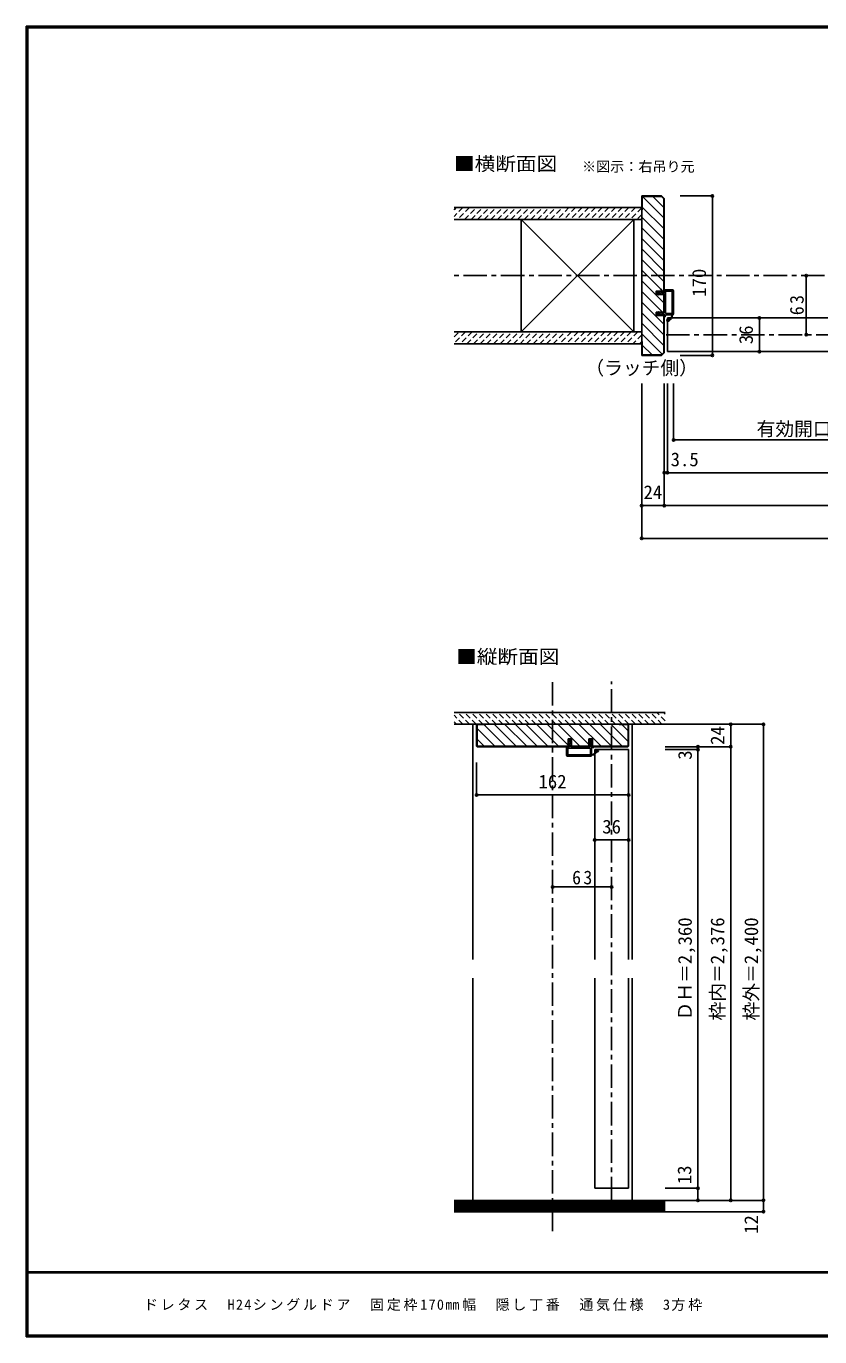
# Model space of a CAD drawing. Units: millimetres at full size, sheet at 1:5. Extents: x -973 to 977, y -718 to 696.
# Drawn here: x -973 to -127, y -701 to 696 of the extents above; entities that cross this region are included whole.
import ezdxf
from ezdxf.enums import TextEntityAlignment as Align

# ---------------------------------------------------------------- set-up
doc = ezdxf.new("R2010")
doc.units = ezdxf.units.MM
doc.header["$LTSCALE"] = 5
doc.header["$PDMODE"] = 32
doc.header["$PDSIZE"] = 2.5
doc.linetypes.add('CHAIN1', pattern=[8, 5, -1, 1, -1])
doc.linetypes.add('DASHED1', pattern=[1.8, 1.2, -0.6])
for name, color, linetype in [('0-0_補助線', 7, 'Continuous'), ('0-1_通り芯', 4, 'CHAIN1'), ('0-3_仕上げ', 7, 'Continuous'), ('0-4_枠', 3, 'Continuous'), ('0-6_扉', 6, 'Continuous'), ('0-A_文字', 3, 'Continuous'), ('0-B_寸法', 4, 'Continuous'), ('0-C_ハッチ', 4, 'DASHED1'), ('F-1_枠', 6, 'Continuous'), ('F-A_文字', 7, 'Continuous')]:
    doc.layers.add(name, color=color, linetype=linetype)
doc.styles.add('ＭＳ ゴシック', font='')
doc.styles.get('ＭＳ ゴシック').set_extended_font_data('MS Gothic')

# ---------------------------------------------------------------- blocks, each defined once
blk = doc.blocks.new('2')
at = {"layer": '0-0_補助線'}
for p, q in [((-9.846, -9.622), (-9.846, 15.078)), ((-8.846, 16.078), (0.354, 16.078)), ((-8.846, 15.878), (0.637, 15.878)), ((-8.446, 14.378), (-8.446, -8.922)), ((-8.146, 14.678), (-1.546, 14.678)), ((-1.246, 14.378), (-1.246, -8.922)), ((0.154, 11.653), (2.154, 11.653)), ((0.154, 11.653), (0.154, -8.497)), ((2.154, 10.953), (2.154, 11.653)), ((3.154, 11.653), (2.512, 10.83)), ((3.154, 11.653), (6.154, 11.653)), ((4.154, 13.753), (4.154, 13.053)), ((5.154, 13.053), (4.512, 13.876)), ((7.154, 13.053), (5.154, 13.053)), ((6.154, 10.953), (6.154, 11.653)), ((7.558, 12.258), (6.516, 10.835)), ((-1.48, -10.622), (-8.846, -10.622)), ((-1.546, -9.222), (-8.146, -9.222)), ((-1.189, -10.85), (-0.732, -12.694)), ((0.354, -12.922), (-0.441, -12.922)), ((0.154, -8.497), (2.154, -8.497)), ((4.154, -9.897), (0.154, -9.897)), ((0.154, -9.897), (0.154, -10.622)), ((0.154, -10.622), (0.645, -12.548)), ((2.154, -7.797), (2.154, -8.497)), ((3.154, -8.497), (2.512, -7.674)), ((3.154, -8.497), (6.154, -8.497)), ((4.154, -10.597), (4.154, -9.897)), ((5.154, -9.897), (4.512, -10.72)), ((7.154, -9.897), (5.154, -9.897)), ((6.154, -7.797), (6.154, -8.497)), ((7.558, -9.101), (6.516, -7.679))]:
    blk.add_line(p, q, dxfattribs=at)
for points in [[(-9.646, 15.078), (-9.646, -9.622), (-9.846, -9.622)], [(4.154, 13.053), (0.154, 13.053), (0.649, 15.723)]]:
    blk.add_lwpolyline(points, dxfattribs=at)
for centre, radius, start, end in [((-8.846, 15.078), 1, 90, 180), ((-8.846, 15.078), 0.8, 90, 180), ((-8.146, 14.378), 0.3, 90, 180), ((-1.546, 14.378), 0.3, 0, 90), ((0.354, 15.778), 0.3, 349.49875, 90), ((2.354, 10.953), 0.2, 180, 322.03043), ((4.354, 13.753), 0.2, 37.96957, 180), ((6.354, 10.953), 0.2, 180, 323.78053), ((7.154, 12.553), 0.5, 323.78053, 90), ((-8.846, -9.622), 1, 180, 270), ((-2.846, -10.72), 6, 179.06153, 259.29815), ((-8.146, -8.922), 0.3, 180, 270), ((-2.846, -10.72), 5.3, 178.93757, 259.29815), ((-1.546, -8.922), 0.3, 270, 0), ((-1.48, -10.922), 0.3, 13.9282, 90), ((-0.441, -12.622), 0.3, 193.9282, 270), ((0.354, -12.622), 0.3, 270, 14.29438), ((2.354, -7.797), 0.2, 37.96957, 180), ((4.354, -10.597), 0.2, 180, 322.03043), ((6.354, -7.797), 0.2, 36.21947, 180), ((7.154, -9.397), 0.5, 270, 36.21947), ((-3.896, -16.272), 0.35, 259.29815, 79.29815)]:
    blk.add_arc(centre, radius, start, end, dxfattribs=at)
blk.add_point((-3.896, -16.622), dxfattribs=at)

msp = doc.modelspace()

# ---------------------------------------------------------------- linework, layer by layer
at = {"layer": '0-1_通り芯'}
for p, q in [((517.653, 430), (-517.347, 430)), ((293.653, 367), (-293.347, 367)), ((-412.347, -588.252), (-412.347, -2.5)), ((-349.347, -555.5), (-349.347, -2.5)), ((-517.347, -48), (-292.347, -48)), ((-517.347, -567.5), (-292.347, -567.5))]:
    msp.add_line(p, q, dxfattribs=at)
at = {"layer": '0-3_仕上げ', "color": 2}
for p, q in [((-317.347, 502.5), (-517.347, 502.5)), ((-317.347, 490), (-517.347, 490)), ((-317.347, 370), (-517.347, 370)), ((-317.347, 357.5), (-517.347, 357.5)), ((-292.347, -555.5), (-517.347, -555.5)), ((-292.347, -567.5), (-517.347, -567.5))]:
    msp.add_line(p, q, dxfattribs=at)
at = {"layer": '0-3_仕上げ', "color": 3}
for p, q in [((-445.847, 490), (-445.847, 370)), ((-325.847, 490), (-325.847, 370))]:
    msp.add_line(p, q, dxfattribs=at)
at = {"layer": '0-3_仕上げ'}
for p, q in [((-325.847, 370), (-445.847, 490)), ((-445.847, 370), (-325.847, 490)), ((-292.347, -557), (-517.347, -557)), ((-292.347, -558.5), (-517.347, -558.5)), ((-292.347, -560), (-517.347, -560)), ((-292.347, -561.5), (-517.347, -561.5)), ((-292.347, -563), (-517.347, -563)), ((-292.347, -564.5), (-517.347, -564.5)), ((-292.347, -566), (-517.347, -566))]:
    msp.add_line(p, q, dxfattribs=at)
at = {"layer": '0-4_枠'}
for p, q in [((-317.347, 515), (-317.347, 345)), ((-296.175, 515), (-317.347, 515)), ((-296.383, 514.5), (-293.847, 511.964)), ((-296.175, 515), (-293.347, 512.172)), ((-293.847, 413.5), (-293.847, 511.964)), ((-293.347, 512.172), (-293.347, 413.5)), ((-316.847, 500), (-317.347, 500)), ((-293.347, 409.8), (-301.847, 409.8)), ((-293.847, 391.2), (-293.847, 409.8)), ((-293.347, 391.2), (-293.347, 409.8)), ((-301.847, 387.5), (-301.847, 391.2)), ((-293.347, 391.2), (-301.847, 391.2)), ((-293.347, 387.5), (-301.847, 387.5)), ((-293.847, 348.036), (-293.847, 387.5)), ((-293.347, 347.828), (-293.347, 387.5)), ((-316.847, 360), (-317.347, 360)), ((-316.847, 360), (-316.847, 345.5)), ((-296.175, 345), (-317.347, 345)), ((-296.382, 345.5), (-316.847, 345.5)), ((-296.382, 345.5), (-293.847, 348.036)), ((-296.175, 345), (-293.347, 347.828)), ((-493.347, -48), (-331.347, -48)), ((-492.847, -71.086), (-492.847, -48.5)), ((-483.347, -48.5), (-492.847, -48.5)), ((-483.347, -48), (-483.347, -48.5)), ((-341.347, -48.5), (-341.347, -48)), ((-341.347, -48.5), (-331.847, -48.5)), ((-331.847, -71.086), (-331.847, -48.5)), ((-395.847, -63.5), (-392.147, -63.5)), ((-395.847, -72), (-395.847, -63.5)), ((-392.147, -72), (-392.147, -63.5)), ((-373.547, -72), (-373.547, -63.5)), ((-492.433, -71.5), (-492.847, -71.086)), ((-492.64, -72), (-395.847, -72)), ((-492.433, -71.5), (-395.847, -71.5)), ((-392.147, -71.5), (-373.547, -71.5)), ((-392.147, -72), (-373.547, -72)), ((-332.261, -71.5), (-369.847, -71.5)), ((-332.054, -72), (-369.847, -72)), ((-332.261, -71.5), (-331.847, -71.086))]:
    msp.add_line(p, q, dxfattribs=at)
at = {"layer": '0-4_枠', "color": 4}
for p, q in [((-493.347, -48), (-497.347, -48)), ((-497.347, -298.75), (-497.347, -48)), ((-331.347, -48), (-327.347, -48)), ((-327.347, -298.75), (-327.347, -48)), ((-497.347, -555.5), (-497.347, -318.75)), ((-327.347, -555.5), (-327.347, -318.75))]:
    msp.add_line(p, q, dxfattribs=at)
at = {"layer": '0-4_枠'}
for points in [[(-316.847, 500), (-316.847, 514.5), (-296.383, 514.5)], [(-301.847, 409.8), (-301.847, 413.5), (-293.347, 413.5)], [(-492.64, -72), (-493.347, -71.293), (-493.347, -48)], [(-332.054, -72), (-331.347, -71.293), (-331.347, -48)], [(-373.547, -63.5), (-369.847, -63.5), (-369.847, -72)]]:
    msp.add_lwpolyline(points, dxfattribs=at)
at = {"layer": '0-6_扉'}
for p, q in [((-289.847, 349), (-289.847, 385)), ((-289.847, 385), (-8.347, 385)), ((-289.847, 349), (-8.347, 349)), ((-367.347, -75), (-331.347, -75)), ((-367.347, -75), (-367.347, -298.75)), ((-331.347, -75), (-331.347, -298.75)), ((-367.347, -318.75), (-367.347, -542.5)), ((-331.347, -318.75), (-331.347, -542.5)), ((-331.347, -542.5), (-367.347, -542.5))]:
    msp.add_line(p, q, dxfattribs=at)
at = {"layer": '0-B_寸法'}
for p, q in [((-241.925, 515), (-276.447, 515)), ((-241.925, 515), (-241.925, 345)), ((-141.925, 367), (-141.925, 430)), ((-191.925, 385), (-191.925, 349)), ((-241.925, 345), (-276.447, 345)), ((-317.347, 150), (-317.347, 315)), ((-293.347, 185), (-293.347, 315)), ((-289.847, 220), (-289.847, 315)), ((-283.347, 255), (-283.347, 315)), ((-283.347, 255), (256.553, 255)), ((293.653, 220), (-293.347, 220)), ((317.653, 185), (-317.347, 185)), ((317.653, 150), (-317.347, 150)), ((-187.49, -48), (-292.347, -48)), ((-222.347, -48), (-222.347, -555.5)), ((-187.49, -48), (-187.49, -567.5)), ((-222.347, -72), (-292.347, -72)), ((-257.347, -75), (-292.347, -75)), ((-257.347, -72), (-257.347, -555.5)), ((-493.347, -123.422), (-493.347, -88.9)), ((-331.347, -123.422), (-331.347, -88.9)), ((-493.347, -123.422), (-331.347, -123.422)), ((-367.347, -171.382), (-331.347, -171.382)), ((-412.347, -221.382), (-349.347, -221.382)), ((-257.347, -542.5), (-292.347, -542.5)), ((-187.49, -555.5), (-292.347, -555.5)), ((-187.49, -567.5), (-292.347, -567.5))]:
    msp.add_line(p, q, dxfattribs=at)
at = {"layer": '0-B_寸法', "color": 2}
for p, q in [((-292.347, -35.5), (-517.347, -35.5)), ((-292.347, -48), (-517.347, -48))]:
    msp.add_line(p, q, dxfattribs=at)
at = {"layer": '0-B_寸法', "linetype": 'DASHED1'}
for p, q in [((-507.818, -48), (-517.347, -38.471)), ((-500.747, -48), (-513.247, -35.5)), ((-493.676, -48), (-506.176, -35.5)), ((-486.605, -48), (-499.105, -35.5)), ((-479.534, -48), (-492.034, -35.5)), ((-472.463, -48), (-484.963, -35.5)), ((-465.392, -48), (-477.892, -35.5)), ((-458.321, -48), (-470.821, -35.5)), ((-451.25, -48), (-463.75, -35.5)), ((-444.178, -48), (-456.678, -35.5)), ((-437.107, -48), (-449.607, -35.5)), ((-430.036, -48), (-442.536, -35.5)), ((-422.965, -48), (-435.465, -35.5)), ((-415.894, -48), (-428.394, -35.5)), ((-408.823, -48), (-421.323, -35.5)), ((-401.752, -48), (-414.252, -35.5)), ((-394.681, -48), (-407.181, -35.5)), ((-387.61, -48), (-400.11, -35.5)), ((-380.539, -48), (-393.039, -35.5)), ((-373.468, -48), (-385.968, -35.5)), ((-366.397, -48), (-378.897, -35.5)), ((-359.326, -48), (-371.826, -35.5)), ((-352.255, -48), (-364.755, -35.5)), ((-345.184, -48), (-357.684, -35.5)), ((-338.112, -48), (-350.612, -35.5)), ((-331.041, -48), (-343.541, -35.5)), ((-323.97, -48), (-336.47, -35.5)), ((-316.899, -48), (-329.399, -35.5)), ((-309.828, -48), (-322.328, -35.5)), ((-302.757, -48), (-315.257, -35.5)), ((-295.686, -48), (-308.186, -35.5)), ((-292.347, -44.268), (-301.115, -35.5)), ((-292.347, -37.197), (-294.044, -35.5)), ((-514.889, -48), (-517.347, -45.542))]:
    msp.add_line(p, q, dxfattribs=at)
at = {"layer": '0-B_寸法', "color": 3}
for p, q in [((-395.847, -63.5), (-392.147, -63.5)), ((-395.847, -72), (-395.847, -63.5)), ((-392.147, -72), (-392.147, -63.5)), ((-373.547, -72), (-373.547, -63.5)), ((-392.147, -71.5), (-373.547, -71.5)), ((-392.147, -72), (-373.547, -72))]:
    msp.add_line(p, q, dxfattribs=at)
msp.add_lwpolyline([(-373.547, -63.5), (-369.847, -63.5), (-369.847, -72)], dxfattribs=at)
at = {"layer": '0-B_寸法', "color": 7}
for p in [(-241.925, 515), (-141.925, 430), (-191.925, 385), (-141.925, 367), (-191.925, 349), (-241.925, 345), (-283.347, 255), (-293.347, 220), (-289.847, 220), (-317.347, 185), (-293.347, 185), (-317.347, 150), (-222.347, -48), (-187.49, -48), (-257.347, -72), (-257.347, -75), (-222.347, -72), (-493.347, -123.422), (-331.347, -123.422), (-367.347, -171.382), (-331.347, -171.382), (-412.347, -221.382), (-349.347, -221.382), (-257.347, -542.5), (-257.347, -555.5), (-222.347, -555.5), (-187.49, -555.5), (-187.49, -567.5)]:
    msp.add_point(p, dxfattribs=at)
at = {"layer": '0-C_ハッチ', "linetype": 'Continuous'}
for p, q in [((-317.347, 514.98), (-293.847, 491.48)), ((-316.847, 503.167), (-293.847, 480.166)), ((-305.553, 514.5), (-293.847, 502.794)), ((-317.347, 492.353), (-293.847, 468.853)), ((-317.347, 481.039), (-293.847, 457.539)), ((-317.347, 469.725), (-293.847, 446.225)), ((-317.347, 458.412), (-293.847, 434.912)), ((-317.347, 447.098), (-293.847, 423.598)), ((-317.347, 435.784), (-297.363, 415.8)), ((-317.347, 424.47), (-293.847, 400.97)), ((-297.363, 415.8), (-295.063, 413.5)), ((-317.347, 401.843), (-293.847, 378.343)), ((-317.347, 390.529), (-293.847, 367.029)), ((-317.347, 379.216), (-293.847, 355.716)), ((-317.347, 367.902), (-295.664, 346.219)), ((-316.847, 356.088), (-306.259, 345.5)), ((-492.847, -52.48), (-473.827, -71.5)), ((-485.514, -48.5), (-462.513, -71.5)), ((-474.7, -48), (-451.2, -71.5)), ((-463.386, -48), (-439.886, -71.5)), ((-452.073, -48), (-428.572, -71.5)), ((-440.759, -48), (-417.259, -71.5)), ((-429.445, -48), (-405.945, -71.5)), ((-418.131, -48), (-398.147, -67.984)), ((-406.818, -48), (-383.317, -71.5)), ((-384.19, -48), (-360.69, -71.5)), ((-372.876, -48), (-349.376, -71.5)), ((-361.563, -48), (-338.063, -71.5)), ((-350.249, -48), (-331.847, -66.402)), ((-338.435, -48.5), (-331.847, -55.088)), ((-492.847, -63.794), (-485.141, -71.5)), ((-398.147, -67.984), (-395.847, -70.284))]:
    msp.add_line(p, q, dxfattribs=at)
at = {"layer": '0-C_ハッチ'}
for p, q in [((-517.347, 500.168), (-515.015, 502.5)), ((-507.944, 502.5), (-517.347, 493.097)), ((-500.873, 502.5), (-513.373, 490)), ((-506.302, 490), (-493.802, 502.5)), ((-499.231, 490), (-486.731, 502.5)), ((-492.16, 490), (-479.66, 502.5)), ((-485.089, 490), (-472.589, 502.5)), ((-478.018, 490), (-465.518, 502.5)), ((-470.947, 490), (-458.447, 502.5)), ((-463.876, 490), (-451.376, 502.5)), ((-456.805, 490), (-444.305, 502.5)), ((-449.734, 490), (-437.234, 502.5)), ((-442.662, 490), (-430.162, 502.5)), ((-435.591, 490), (-423.091, 502.5)), ((-428.52, 490), (-416.02, 502.5)), ((-421.449, 490), (-408.949, 502.5)), ((-414.378, 490), (-401.878, 502.5)), ((-394.807, 502.5), (-407.307, 490)), ((-387.736, 502.5), (-400.236, 490)), ((-380.665, 502.5), (-393.165, 490)), ((-373.594, 502.5), (-386.094, 490)), ((-366.523, 502.5), (-379.023, 490)), ((-359.452, 502.5), (-371.952, 490)), ((-352.381, 502.5), (-364.881, 490)), ((-345.31, 502.5), (-357.81, 490)), ((-338.239, 502.5), (-350.739, 490)), ((-331.168, 502.5), (-343.668, 490)), ((-324.096, 502.5), (-336.596, 490)), ((-317.347, 502.178), (-329.525, 490)), ((-317.347, 495.107), (-322.454, 490)), ((-517.347, 364.96), (-512.307, 370)), ((-505.236, 370), (-517.347, 357.889)), ((-498.165, 370), (-510.665, 357.5)), ((-503.594, 357.5), (-491.094, 370)), ((-496.523, 357.5), (-484.023, 370)), ((-489.452, 357.5), (-476.952, 370)), ((-482.381, 357.5), (-469.881, 370)), ((-475.31, 357.5), (-462.81, 370)), ((-468.239, 357.5), (-455.739, 370)), ((-461.168, 357.5), (-448.668, 370)), ((-454.096, 357.5), (-441.596, 370)), ((-447.025, 357.5), (-434.525, 370)), ((-439.954, 357.5), (-427.454, 370)), ((-432.883, 357.5), (-420.383, 370)), ((-425.812, 357.5), (-413.312, 370)), ((-418.741, 357.5), (-406.241, 370)), ((-411.67, 357.5), (-399.17, 370)), ((-392.099, 370), (-404.599, 357.5)), ((-385.028, 370), (-397.528, 357.5)), ((-377.957, 370), (-390.457, 357.5)), ((-370.886, 370), (-383.386, 357.5)), ((-363.815, 370), (-376.315, 357.5)), ((-356.744, 370), (-369.244, 357.5)), ((-349.673, 370), (-362.173, 357.5)), ((-342.601, 370), (-355.101, 357.5)), ((-335.53, 370), (-348.03, 357.5)), ((-328.459, 370), (-340.959, 357.5)), ((-321.388, 370), (-333.888, 357.5)), ((-317.347, 366.97), (-326.817, 357.5)), ((-317.347, 359.899), (-319.746, 357.5))]:
    msp.add_line(p, q, dxfattribs=at)
at = {"layer": '0-C_ハッチ', "linetype": 'Continuous'}
for points in [[(-317.347, 413.157), (-297.69, 393.5), (-295.571, 391.381)], [(-395.504, -48), (-375.847, -67.657), (-373.728, -69.776)]]:
    msp.add_lwpolyline(points, dxfattribs=at)
at = {"layer": 'F-1_枠'}
for p, q in [((-973.347, 695.833), (-973.347, -700.833)), ((-973.347, 695.833), (976.653, 695.833)), ((-973.347, 695), (976.653, 695)), ((-973.347, 694.167), (976.653, 694.167)), ((-972.514, 695.833), (-972.514, -700.833)), ((-971.68, 695.833), (-971.68, -700.833)), ((976.653, -631.667), (-973.347, -631.667)), ((976.653, -632.5), (-973.347, -632.5)), ((976.653, -699.167), (-973.347, -699.167)), ((976.653, -700), (-973.347, -700)), ((976.653, -700.833), (-973.347, -700.833))]:
    msp.add_line(p, q, dxfattribs=at)

# ---------------------------------------------------------------- block references
at = {"layer": '0-0_補助線', "xscale": -1}
msp.add_blockref('2', (-293.193, 398.922), dxfattribs=at)
at = {"layer": '0-B_寸法', "rotation": 90}
msp.add_blockref('2', (-381.269, -72.154), dxfattribs=at)

# ---------------------------------------------------------------- texts
at = {"layer": '0-A_文字', "color": 7, "style": 'ＭＳ ゴシック', "width": 1.1}
for s, p in [('■横断面図', (-517.347, 537.5)), ('■縦断面図', (-515.047, 12.256))]:
    msp.add_text(s, height=14.66, dxfattribs=at).set_placement(p, align=Align.BOTTOM_LEFT)
at = {"layer": '0-A_文字', "color": 7, "style": 'ＭＳ ゴシック'}
for s, height, p in [('※図示：右吊り元', 11, (-380.91, 537.5)), ('（ラッチ側）', 14.66, (-377.347, 320))]:
    msp.add_text(s, height=height, dxfattribs=at).set_placement(p, align=Align.BOTTOM_LEFT)
at = {"layer": '0-B_寸法', "color": 7, "style": 'ＭＳ ゴシック'}
for s, p in [('170', (-244.425, 407.5)), ('36', (-194.425, 357)), ('24', (-224.847, -70)), ('3', (-259.51, -85.885)), ('ＤＨ＝2,360', (-259.527, -363.75)), ('枠内＝2,376', (-224.847, -363.75)), ('枠外＝2,400', (-188.833, -363.75)), ('13', (-260.056, -538.245)), ('12', (-188.876, -591.168))]:
    msp.add_text(s, height=14.66, rotation=90, dxfattribs=at).set_placement(p, align=Align.BOTTOM_LEFT)
for s, p in [('有効開口寸法＝753（683）<663>［640］', (-194.847, 255)), ('3.5', (-286.444, 222.5)), ('24', (-315.347, 187.5)), ('162', (-427.347, -120.922)), ('36', (-359.347, -168.882))]:
    msp.add_text(s, height=14.66, dxfattribs=at).set_placement(p, align=Align.BOTTOM_LEFT)
at = {"layer": '0-B_寸法', "color": 7, "insert": (-144.425, 387.875), "char_height": 14.66, "attachment_point": 7, "rotation": 90, "style": 'ＭＳ ゴシック'}
msp.add_mtext('\\T1.27;\\W0.95;63', dxfattribs=at)
at = {"layer": '0-B_寸法', "color": 7, "insert": (-391.472, -218.882), "char_height": 14.66, "attachment_point": 7, "style": 'ＭＳ ゴシック'}
msp.add_mtext('\\T1.27;\\W0.95;63', dxfattribs=at)
at = {"layer": 'F-A_文字', "insert": (-847.938, -673.333), "char_height": 11, "attachment_point": 7, "style": 'ＭＳ ゴシック'}
msp.add_mtext('\\T1.19;ドレタス\u3000H24シングルドア\u3000固定枠170㎜幅\u3000隠し丁番\u3000通気仕様\u30003方枠', dxfattribs=at)

doc.saveas('drawing.dxf')
